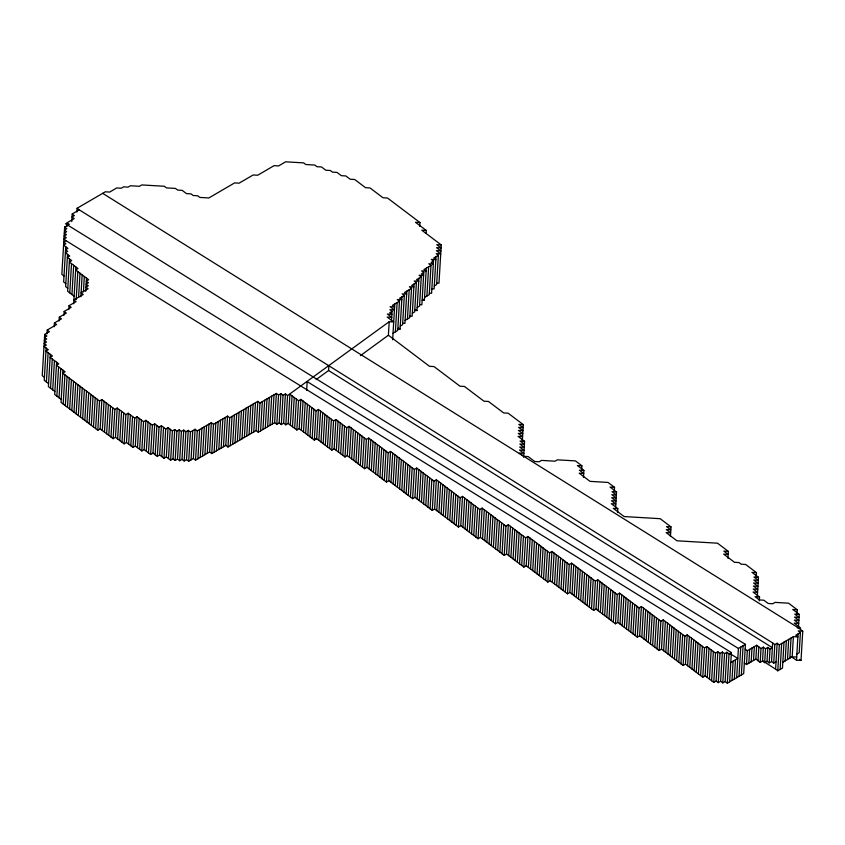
<?xml version="1.0" encoding="UTF-8"?>
<svg xmlns="http://www.w3.org/2000/svg" width="845" height="845" viewBox="0 0 845 845"><rect width="100%" height="100%" fill="white"/><g stroke="black" fill="none" stroke-linecap="round" stroke-linejoin="round"><path stroke-width="1.27" d="M729.636 681.809L731.379 652.562L66.1 240.719L63.755 242.092L65.921 243.73L63.576 245.092L67.906 248.367L65.561 249.74L67.727 251.366L65.382 252.739L69.712 256.014L67.368 257.376L71.698 260.651L69.353 262.024L78.015 268.562L75.67 269.935L88.651 279.748L86.317 281.11L88.482 282.748L86.137 284.121L88.302 285.758L85.958 287.12L88.123 288.758L81.088 292.866L83.254 294.504L73.885 299.975L76.05 301.612L69.026 305.71L71.181 307.348L64.157 311.456L66.322 313.094L59.298 317.192L61.463 318.829L54.429 322.938L56.594 324.564L47.225 330.046L49.39 331.673L44.7 334.419L42.25 375.687L44.415 377.324M46.148 348.066L44.236 380.324L48.566 383.598M46.993 333.859L47.225 330.046M46.401 381.961L48.133 352.703M50.299 354.34L48.387 386.598L54.883 391.51M50.552 388.235L52.284 358.977M54.207 326.751L54.429 322.938M52.717 389.872L54.45 360.614M56.615 362.251L54.703 394.509L61.189 399.421M59.066 321.005L59.298 317.192M776.059 661.793L773.714 663.167L774.812 644.587L772.647 642.95L79.24 209.845L72.216 213.954L74.381 215.591L72.036 216.954L74.202 218.591L67.167 222.7L69.332 224.337L64.653 227.073L61.843 274.35L63.998 275.988M56.868 396.147L58.601 366.899M65.741 246.729L63.65 281.998L65.815 283.635M66.945 226.513L67.167 222.7M59.034 397.784L60.766 368.526M63.935 315.269L64.157 311.456M67.547 254.377L65.635 286.635L67.801 288.272M62.931 370.163L61.02 402.421L97.809 430.232L100.154 428.869L101.886 399.611L99.541 400.984L97.809 430.232M69.533 259.014L67.621 291.271L74.106 296.183M71.762 221.591L72.216 213.954M63.174 404.058L64.917 374.81M68.794 309.524L69.026 305.71M69.786 292.909L71.519 263.651M65.34 405.695L67.082 376.437M71.952 294.546L73.684 265.288M76.906 212.074L77.127 208.261L105.308 191.804L109.692 192.069L116.726 187.96L121.226 188.224L123.571 186.861L128.081 187.125L130.426 185.763L139.436 186.291L141.78 184.928L164.31 186.27L166.476 187.896L175.496 188.435L177.661 190.072L182.161 190.336L186.491 193.611L191.002 193.875L193.167 195.512L197.667 195.786L199.832 197.424L208.852 197.952L234.625 182.9L239.124 183.175L253.183 174.968L257.693 175.232L274.086 165.652L278.596 165.926L285.621 161.817L303.651 162.884L305.816 164.521L314.826 165.06L316.991 166.697L321.501 166.961L325.832 170.236L330.342 170.5L332.497 172.137L337.007 172.412L341.338 175.675L345.848 175.95L350.168 179.225L354.678 179.489L365.505 187.664L370.004 187.939L382.996 197.751L387.496 198.015L419.965 222.552L419.743 226.375M67.505 407.332L69.248 378.074M73.663 303.788L73.885 299.975M73.938 299.183L75.849 266.925M69.67 408.969L71.413 379.711M76.177 299.553L77.835 271.572M71.836 410.607L73.578 381.349M78.564 297.366L80 273.199M74.001 412.244L75.733 382.986M80.867 296.679L82.166 274.836M76.166 413.87L77.898 384.623M83.423 291.736L84.331 276.473M78.331 415.508L80.064 386.26M85.704 291.293L86.496 278.111M80.497 417.145L82.229 387.897M82.662 418.782L84.394 389.524M84.817 420.419L86.56 391.161M86.982 422.056L88.725 392.798M89.147 423.694L90.89 394.435M91.313 425.331L93.056 396.073M93.478 426.968L95.221 397.71M95.643 428.595L97.376 399.347M102.319 430.506L104.051 401.248M104.474 432.144L106.216 402.885M106.639 433.77L108.382 404.523M108.804 435.407L110.547 406.16M110.97 437.045L112.712 407.797M114.878 409.424L117.212 408.061L115.48 437.309L113.135 438.682L114.878 409.424L101.886 399.611M117.645 438.946L119.377 409.698M119.81 440.583L121.543 411.335M121.976 442.22L123.708 412.973M125.873 414.599L128.218 413.237L126.475 442.484L124.13 443.857L125.873 414.599L117.212 408.061M128.641 444.121L130.383 414.874M130.806 445.759L132.549 416.511M134.704 418.138L137.048 416.775L135.316 446.033L132.971 447.396L134.704 418.138L128.218 413.237M137.481 447.66L139.214 418.412M139.647 449.297L141.379 420.049M143.544 421.687L145.889 420.314L144.146 449.572L141.802 450.934L143.544 421.687L137.048 416.775M146.312 451.209L148.055 421.951M148.477 452.835L150.22 423.588M152.375 425.225L154.719 423.852L152.987 453.11L150.642 454.473L152.375 425.225L145.889 420.314M155.153 454.747L156.885 425.489M159.05 427.126L161.395 425.753L159.652 455.011L157.318 456.384L159.05 427.126L154.719 423.852M161.817 456.649L163.56 427.39M165.726 429.028L168.06 427.665L166.328 456.913L163.983 458.286L165.726 429.028L161.395 425.753M168.493 458.55L170.225 429.302M172.391 430.929L174.735 429.566L173.003 458.814L170.658 460.187L172.391 430.929L168.06 427.665M173.003 458.814L175.158 460.451L176.901 431.203L179.246 429.83L181.411 431.468L179.668 460.726L182.013 459.353L183.745 430.105L181.411 431.468M179.668 460.726L177.503 459.088L179.246 429.83M186.523 459.627L184.178 460.99L185.911 431.732L188.255 430.369L190.421 432.006L188.688 461.254L186.523 459.627L188.255 430.369M191.023 459.891L192.766 430.633M193.368 458.518L195.11 429.271L197.276 430.908L195.533 460.155L193.368 458.518L188.688 461.254M197.878 458.793L199.61 429.535M200.223 457.42L201.955 428.172M202.557 456.057L204.3 426.799M204.902 454.684L206.645 425.436M207.247 453.321L208.99 424.063M209.592 451.948L211.324 422.69L213.489 424.327L211.757 453.585L209.592 451.948L195.533 460.155M214.102 452.212L215.834 422.965M216.436 450.85L218.179 421.592M218.781 449.477L220.524 420.229M221.126 448.114L222.858 418.856M223.471 446.741L225.203 417.493M225.805 445.378L227.548 416.12L229.713 417.757L227.97 447.016L225.805 445.378L211.757 453.585M230.315 445.642L232.058 416.395M232.66 444.28L234.403 415.022M235.005 442.907L236.737 413.649M237.35 441.544L239.082 412.286M239.684 440.171L241.427 410.913M242.029 438.798L243.772 409.55M244.374 437.435L246.117 408.177M246.719 436.062L248.451 406.815M249.064 434.7L250.796 405.442M251.398 433.327L253.141 404.079M253.743 431.964L255.486 402.706M256.088 430.591L257.831 401.343L259.985 402.98L258.253 432.228L256.088 430.591L227.97 447.016M260.598 430.865L262.33 401.607M262.932 429.492L264.675 400.245M265.277 428.13L267.02 398.872M267.622 426.757L269.365 397.499M269.967 425.394L271.699 396.136M272.312 424.021L274.044 394.763M258.253 432.228L274.646 422.648L276.389 393.4L278.554 395.037L276.811 424.285L279.156 422.922L280.899 393.664L283.064 395.302L281.322 424.56L283.666 423.187L285.399 393.939L283.064 395.302M283.666 423.187L285.832 424.824L287.564 395.566L389.196 321.723L393.707 321.987L387.211 317.076L391.721 317.35L387.39 314.076L391.9 314.34L389.735 312.703L392.08 311.34L389.915 309.703L394.414 309.967L390.094 306.703L394.594 306.967L392.429 305.33L399.463 301.232L397.298 299.595L401.808 299.859L399.643 298.222L404.322 295.486L402.157 293.849L406.667 294.123L404.501 292.486L411.536 288.377L409.371 286.74L413.87 287.015L411.705 285.378L416.395 282.642L414.23 281.005L418.74 281.269L416.574 279.632L421.264 276.896L419.099 275.259L423.599 275.533L421.433 273.896L423.778 272.523L421.613 270.886L426.123 271.161L423.958 269.523L430.992 265.414L428.827 263.777L433.327 264.052L431.161 262.415L433.506 261.042L431.341 259.404L435.851 259.679L433.686 258.042L438.375 255.306L436.21 253.669L440.71 253.933L436.39 250.659L440.889 250.933L436.569 247.659L441.069 247.923L436.738 244.659L441.248 244.923L438.977 283.191L436.728 283.054M296.827 429.999L288.177 423.461L289.909 394.203L298.57 400.741L296.827 429.999L299.172 428.637L300.904 399.379L298.57 400.741M290.331 425.088L292.074 395.84M292.497 426.725L294.24 397.477M294.662 428.362L296.405 399.115M301.338 430.263L303.07 401.016M303.503 431.901L305.235 402.653M306.65 390.348L307.179 381.602L738.403 648.453L736.66 677.711M305.668 433.538L307.4 404.29M307.833 435.175L309.566 405.917M309.988 436.812L311.731 407.554M312.154 438.449L313.896 409.191M316.062 410.828L314.319 440.087L316.664 438.713L318.407 409.466L316.062 410.828L300.904 399.379M318.829 440.351L320.561 411.092M320.994 441.988L322.727 412.73M323.16 443.625L324.892 414.367M316.188 379.553L328.578 370.511L328.863 365.769M325.325 445.262L327.057 416.004M327.49 446.899L329.223 417.641M329.645 448.526L331.388 419.278M333.553 420.916L335.898 419.542L334.155 448.801L331.81 450.163L333.553 420.916L318.407 409.466M336.321 450.438L338.063 421.18M338.486 452.075L340.218 422.817M340.651 453.702L342.383 424.454M342.816 455.339L344.549 426.091M346.714 427.728L349.059 426.355L347.316 455.613L344.982 456.976L346.714 427.728L335.898 419.542M349.481 457.251L351.224 427.992M351.647 458.877L353.39 429.63M353.812 460.514L355.555 431.267M355.977 462.152L357.72 432.904M358.143 463.789L359.875 434.531M360.308 465.426L362.04 436.168M362.473 467.063L364.206 437.805M366.371 439.442L368.716 438.08L366.973 467.327L364.639 468.7L366.371 439.442L349.059 426.355M369.138 468.964L370.881 439.706M371.304 470.602L373.046 441.343M373.469 472.239L375.212 442.981M375.634 473.876L377.377 444.618M377.799 475.513L379.532 446.255M379.965 477.14L381.697 447.892M360.392 355.671L388.394 335.233L389.196 321.723M382.13 478.777L383.862 449.529M391.488 321.163L392.08 311.34M384.295 480.414L386.028 451.167M392.65 339.796L394.773 303.968M388.193 452.793L390.538 451.431L388.795 480.689L386.461 482.051L388.193 452.793L368.716 438.08M395.375 331.853L397.118 302.594M399.463 301.232L397.72 330.479L393.041 333.215M390.96 482.315L392.703 453.068M397.815 328.98L400.065 329.117L401.977 296.859M393.126 483.953L394.868 454.705M404.322 295.486L402.59 324.744L400.245 326.107M395.291 485.59L397.034 456.342M406.846 291.113L404.924 323.371L402.674 323.234M397.456 487.227L399.199 457.969M407.448 318.998L409.191 289.75M399.622 488.864L401.354 459.606M411.536 288.377L409.793 317.635L405.104 320.371M401.787 490.501L403.519 461.243M414.05 284.004L412.138 316.262L409.878 316.125M403.952 492.139L405.684 462.88M416.395 282.642L414.652 311.889L412.318 313.263M406.118 493.776L407.85 464.518M414.747 310.39L416.997 310.527L418.919 278.269M408.272 495.402L410.015 466.155M421.264 276.896L419.521 306.154L417.176 307.517M410.438 497.04L412.18 467.792M423.778 272.523L421.866 304.781L419.606 304.654M426.123 233.009L426.281 230.463L415.455 222.288L419.965 222.552M414.346 469.429L416.691 468.056L414.948 497.314L412.603 498.677L414.346 469.429L390.538 451.431M422.13 300.281L424.38 300.408L426.303 268.15M426.905 296.035L428.647 266.788M417.113 498.951L418.856 469.693M430.992 265.414L429.249 294.673L424.56 297.408M419.278 500.578L421.011 471.33M433.506 261.042L431.594 293.299L429.334 293.173M421.444 502.215L423.176 472.968M436.031 256.669L434.108 288.927L431.858 288.8M423.609 503.852L425.341 474.605M438.375 255.306L436.633 284.554L434.288 285.927M425.774 505.49L427.507 476.231M427.929 507.127L429.672 477.869M430.094 508.764L431.837 479.506M434.003 481.143L436.347 479.78L434.605 509.028L432.26 510.401L434.003 481.143L416.691 468.056M436.77 510.665L438.513 481.407M438.935 512.302L440.667 483.044M441.101 513.94L442.833 484.681M443.266 515.577L444.998 486.319M445.431 517.214L447.163 487.956M447.586 518.841L449.329 489.593M449.751 520.478L451.494 491.23M451.917 522.115L453.659 492.867M454.082 523.752L455.825 494.494M456.247 525.389L457.99 496.131M460.155 497.768L462.49 496.406L460.757 525.653L458.412 527.026L460.155 497.768L436.347 479.78M462.923 527.291L464.655 498.043M465.088 528.928L466.82 499.67M467.243 530.565L468.986 501.307M469.408 532.202L471.151 502.944M471.573 533.839L473.316 504.581M473.739 535.476L475.481 506.218M475.904 537.114L477.647 507.856M479.812 509.493L482.146 508.12L480.414 537.378L478.069 538.74L479.812 509.493L462.49 496.406M482.579 539.015L484.312 509.757M484.745 540.652L486.477 511.394M486.9 542.279L488.642 513.031M489.065 543.916L490.808 514.668M491.23 545.553L492.973 516.306M493.395 547.19L495.138 517.943M495.561 548.827L497.304 519.569M497.726 550.465L499.469 521.207M499.891 552.102L501.624 522.844M502.057 553.739L503.789 524.481M505.954 526.118L508.299 524.745L506.556 554.003L504.222 555.376L505.954 526.118L482.146 508.12M508.722 555.64L510.464 526.382M510.887 557.278L512.63 528.019M513.052 558.915L514.795 529.657M515.218 560.552L516.96 531.294M522.316 441.143L523.298 424.644L508.141 413.194L503.641 412.92L488.484 401.47L483.984 401.206L464.496 386.482L459.997 386.207L434.024 366.582L429.513 366.308L388.394 335.233M517.383 562.178L519.126 532.931M523.615 457.251L524.565 441.301L518.069 436.39L522.58 436.654L518.249 433.39L522.759 433.654L518.429 430.38L522.939 430.644L518.608 427.38L523.118 427.644L518.788 424.37L523.298 424.644M519.548 563.816L521.28 534.568M521.714 565.453L523.446 536.205M525.611 537.832L527.956 536.469L526.213 565.727L523.879 567.09L525.611 537.832L508.299 524.745M528.378 567.354L530.121 538.107M530.544 568.991L532.287 539.744M532.709 570.628L534.452 541.381M534.874 572.266L536.617 543.008M537.04 573.903L538.783 544.645M539.205 575.54L540.937 546.282M541.37 577.177L543.103 547.919M543.536 578.814L545.268 549.556M545.701 580.441L547.433 551.193M549.599 552.831L551.943 551.458L550.201 580.716L547.856 582.078L549.599 552.831L527.956 536.469M552.366 582.353L554.109 553.095M554.531 583.99L556.274 554.732M556.697 585.617L558.439 556.369M558.862 587.254L560.594 558.006M561.027 588.891L562.759 559.644M563.192 590.528L564.925 561.27M565.358 592.165L567.09 562.907M569.255 564.544L571.6 563.182L569.857 592.429L567.513 593.803L569.255 564.544L551.943 551.458M572.023 594.067L573.766 564.819M574.188 595.704L575.931 566.446M581.677 469.746L581.909 465.806L575.413 460.895L557.383 459.828L555.038 461.201L541.518 460.388L539.184 461.761L534.674 461.497L528.178 456.585L523.668 456.321L519.348 453.047L523.847 453.311L519.527 450.036L524.027 450.311L519.696 447.037L524.206 447.301L519.876 444.037L524.386 444.301L520.055 441.027L524.565 441.301M576.353 597.341L578.096 568.083M583.483 477.383L583.895 470.443L577.399 465.542L581.909 465.806M578.519 598.978L580.251 569.72M580.684 600.615L582.416 571.357M582.849 602.253L584.582 572.995M585.015 603.879L586.747 574.632M587.169 605.516L588.912 576.269M589.335 607.154L591.077 577.906M591.5 608.791L593.243 579.533M595.408 581.17L597.753 579.807L596.01 609.055L593.665 610.428L595.408 581.17L571.6 563.182M598.176 610.692L599.908 581.444M600.341 612.329L602.073 583.082M602.506 613.966L604.238 584.708M604.671 615.604L606.404 586.345M606.826 617.241L608.569 587.983M614.315 491.272L614.547 487.343L608.051 482.432L590.032 481.365L579.205 473.179L583.715 473.453L579.385 470.179L583.895 470.443M608.991 618.878L610.734 589.62M615.551 508.489L616.533 491.98L610.037 487.069L614.547 487.343M611.157 620.515L612.9 591.257M617.568 512.577L617.811 508.637L611.315 503.726L615.825 504L611.495 500.726L615.994 500.99L611.674 497.726L616.174 497.99L611.854 494.716L616.354 494.98L612.023 491.716L616.533 491.98M613.322 622.142L615.065 592.894M617.23 594.531L619.565 593.158L617.832 622.416L615.487 623.779L617.23 594.531L597.753 579.807M619.998 624.054L621.73 594.795M622.163 625.691L623.895 596.433M624.328 627.317L626.06 598.07M626.483 628.955L628.226 599.707M628.648 630.592L630.391 601.344M630.814 632.229L632.556 602.971M632.979 633.866L634.722 604.608M635.144 635.503L636.887 606.245M639.052 607.882L641.387 606.52L639.654 635.767L637.31 637.141L639.052 607.882L619.565 593.158M641.82 637.405L643.552 608.146M643.985 639.042L645.717 609.784M646.15 640.679L647.883 611.421M648.305 642.316L650.048 613.058M650.47 643.953L652.213 614.695M652.636 645.58L654.379 616.332M654.801 647.217L656.544 617.97M656.966 648.854L658.709 619.607M660.864 621.233L663.209 619.871L661.477 649.129L659.132 650.492L660.864 621.233L641.387 606.52M663.642 650.756L665.374 621.508M670.434 536.438L670.993 526.868L660.177 518.693L624.117 516.548L613.301 508.373L617.811 508.637M665.807 652.393L667.539 623.145M667.962 654.03L669.705 624.782M670.127 655.667L671.87 626.409M672.293 657.304L674.035 628.046M674.458 658.942L676.201 629.683M676.623 660.579L678.366 631.321M678.788 662.216L680.521 632.958M680.954 663.843L682.686 634.595M684.851 636.232L687.196 634.859L685.464 664.117L683.119 665.48L684.851 636.232L663.209 619.871M687.619 665.754L689.362 636.496M689.784 667.392L691.527 638.133M691.949 669.018L693.692 639.771M694.115 670.655L695.857 641.408M696.28 672.293L698.023 643.045M698.445 673.93L700.178 644.672M700.611 675.567L702.343 646.309M704.508 647.946L706.853 646.583L705.121 675.831L702.776 677.204L704.508 647.946L687.196 634.859M707.276 677.468L709.018 648.221M709.441 679.105L711.184 649.847M711.606 680.743L713.349 651.484M716.116 681.007L718.282 682.644L720.014 653.396L717.849 651.759L716.116 681.007L713.771 682.38L715.514 653.122L706.853 646.583M718.282 682.644L720.627 681.281L722.359 652.023L720.014 653.396M727.925 558.323L728.337 551.384L717.521 543.198L676.951 540.789L666.135 532.614L670.645 532.878L666.314 529.604L670.824 529.878L666.494 526.604L670.993 526.868M725.126 681.545L727.291 683.182L729.034 653.924L726.869 652.287L725.126 681.545L722.792 682.918L724.524 653.66L722.359 652.023M731.981 680.447L733.122 661.181M734.326 679.074L735.467 659.818M739.005 676.338L740.748 647.09M741.35 674.975L743.093 645.717M65.445 223.703L745.427 644.355L743.695 673.602L727.291 683.182M744.329 662.924L746.494 664.561L747.318 650.724L756.687 645.253L761.018 648.527L760.194 662.364L762.539 660.991L763.352 647.164L765.517 648.791L764.693 662.628L767.038 661.265L767.862 647.428L770.027 649.066L769.203 662.902L771.548 661.529L772.647 642.95M748.839 663.198L749.652 649.361M751.173 661.825L751.997 647.988M756.243 576.586L756.476 572.646L745.649 564.471L741.149 564.196L738.984 562.559L734.474 562.295L723.658 554.119L728.158 554.383L723.838 551.109L728.337 551.384M753.518 660.463L754.342 646.626M757.3 596.792L758.461 577.283L751.965 572.382L756.476 572.646M746.494 664.561L755.863 659.089L756.687 645.253M759.317 600.879L759.549 596.95L753.064 592.039L757.564 592.303L753.244 589.039L757.743 589.303L753.423 586.029L757.923 586.303L753.592 583.029L758.102 583.293L753.772 580.019L758.282 580.293L753.951 577.019L758.461 577.283M758.028 660.727L758.852 646.89M784.012 642.115L782.47 668.068L777.78 670.803L775.615 669.166L777.157 643.225L774.812 644.587M777.78 670.803L779.322 644.862L793.381 636.644L797.891 636.919L795.726 635.282L800.405 632.546L798.24 630.909L802.75 631.173L801.007 660.431L796.508 660.156L790.962 656.586M780.125 669.441L781.667 643.489M785.153 660.896L786.346 640.753M787.498 659.533L788.691 639.38M789.843 658.16L791.036 638.017M782.808 662.269L792.177 656.797L793.381 636.644M797.004 613.671L797.236 609.741L788.586 603.193L775.066 602.39L772.721 603.763L768.211 603.488L763.88 600.214L759.38 599.95L755.05 596.676L759.549 596.95M796.508 660.156L798.06 633.908M802.75 631.173L798.419 627.898L799.222 614.378L792.737 609.467L797.236 609.741M800.405 632.546L799.212 652.689L796.867 654.062M316.21 438.27L314.319 440.087L299.172 428.637M190.421 432.006L195.11 429.271M197.276 430.908L211.324 422.69M213.489 424.327L227.548 416.12M229.713 417.757L257.831 401.343M259.985 402.98L276.389 393.4M278.554 395.037L280.899 393.664M175.158 460.451L177.503 459.088M285.832 424.824L288.177 423.461M715.514 653.122L717.849 651.759M724.524 653.66L726.869 652.287M729.034 653.924L731.379 652.562M738.403 648.453L745.427 644.355M730.777 662.554L737.812 658.445L729.964 653.597M761.018 648.527L763.352 647.164M765.517 648.791L767.862 647.428M770.027 649.066L772.372 647.692L328.578 370.511M426.281 230.463L421.771 230.199L441.248 244.923M799.222 614.378L794.722 614.114L799.043 617.378L794.543 617.114L798.863 620.388L794.363 620.114L798.694 623.388L794.184 623.124L800.68 628.025L797.3 627.824M792.177 656.797L796.687 657.061M102.667 193.336L798.419 627.898M762.338 660.6L775.615 669.166M422.944 299.32L424.38 300.408M415.56 309.428L416.997 310.527M398.618 328.018L400.065 329.117M799.571 659.343L801.007 660.431M777.157 643.225L779.322 644.862M771.548 661.529L773.714 663.167M767.038 661.265L769.203 662.902M762.539 660.991L764.693 662.628M745.153 649.097L747.318 650.724M755.863 659.089L760.194 662.364M720.627 681.281L722.792 682.918M705.121 675.831L713.771 682.38M685.464 664.117L702.776 677.204M661.477 649.129L683.119 665.48M77.127 208.261L79.24 209.845M639.654 635.767L659.132 650.492M617.832 622.416L637.31 637.141M596.01 609.055L615.487 623.779M569.857 592.429L593.665 610.428M550.201 580.716L567.513 593.803M526.213 565.727L547.856 582.078M506.556 554.003L523.879 567.09M480.414 537.378L504.222 555.376M460.757 525.653L478.069 538.74M64.653 227.073L66.808 228.71L64.473 230.072L66.639 231.71L64.294 233.083L66.459 234.72L64.114 236.082L66.28 237.72L63.935 239.093L66.1 240.719M285.399 393.939L287.564 395.566M434.605 509.028L458.412 527.026M414.948 497.314L432.26 510.401M388.795 480.689L412.603 498.677M366.973 467.327L386.461 482.051M347.316 455.613L364.639 468.7M334.155 448.801L344.982 456.976M316.664 438.713L331.81 450.163M279.156 422.922L281.322 424.56M274.646 422.648L276.811 424.285M183.745 430.105L185.911 431.732M174.735 429.566L176.901 431.203M44.7 334.419L46.866 336.046L44.521 337.419L46.686 339.056L44.341 340.419L46.507 342.056L44.162 343.429L46.327 345.066L43.993 346.429L48.313 349.703L45.979 351.066L52.464 355.977L50.119 357.35L58.78 363.889L56.435 365.262L65.097 371.8L62.752 373.173L99.541 400.984M182.013 459.353L184.178 460.99M166.328 456.913L170.658 460.187M159.652 455.011L163.983 458.286M152.987 453.11L157.318 456.384M144.146 449.572L150.642 454.473M135.316 446.033L141.802 450.934M126.475 442.484L132.971 447.396M115.48 437.309L124.13 443.857M100.154 428.869L113.135 438.682"/></g></svg>
